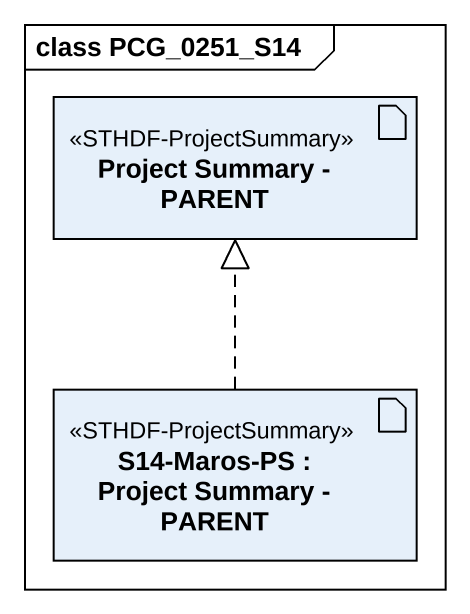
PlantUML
@startuml
mainframe class PCG_0251_S14
artifact "Project Summary - PARENT" as Project_Summary_PARENT <<STHDF-ProjectSummary>>
artifact "S14-Maros-PS : Project Summary - PARENT" as S14_Maros_PS <<STHDF-ProjectSummary>>
S14_Maros_PS .up.|> Project_Summary_PARENT
@enduml
